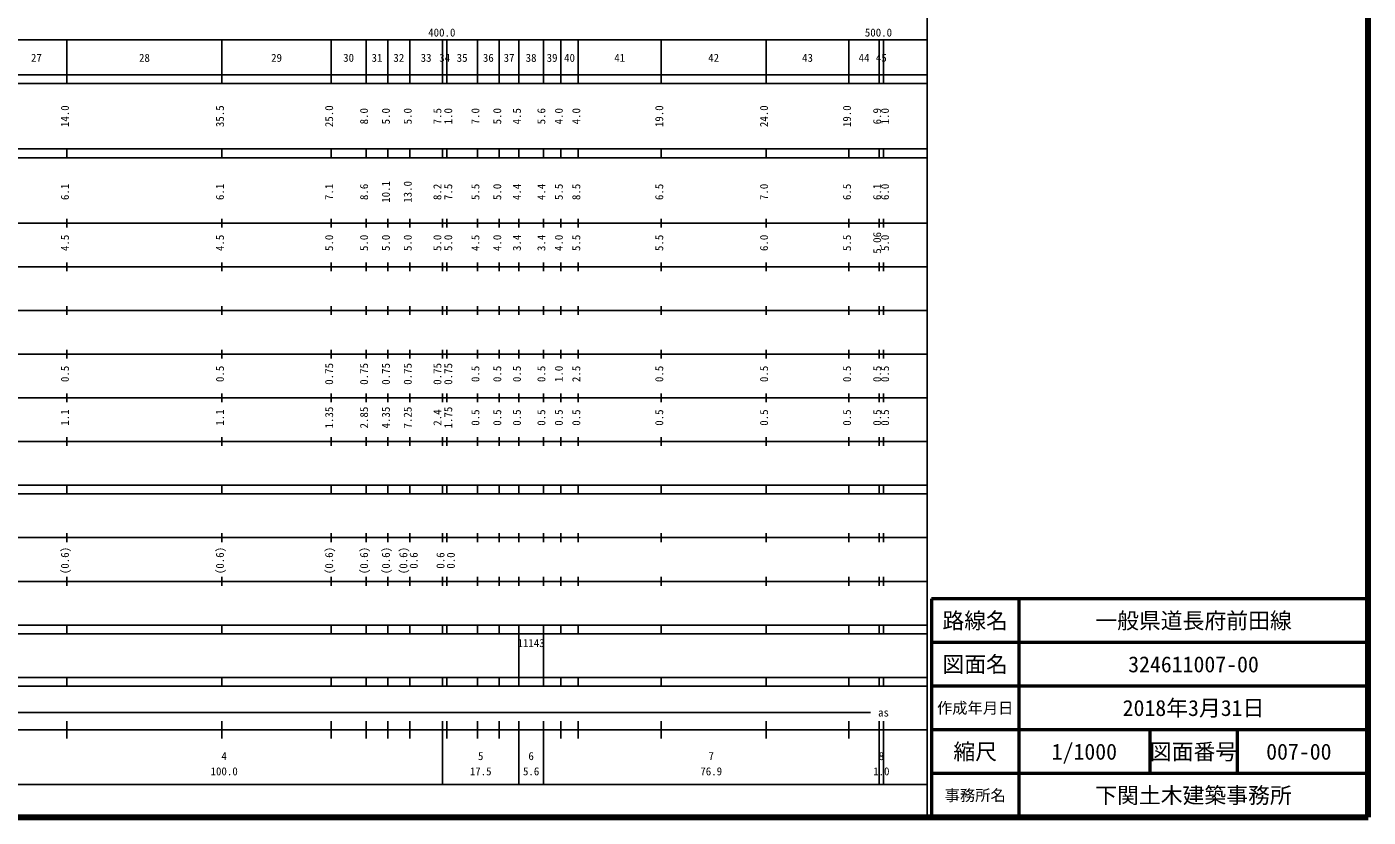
# Model space of a CAD drawing. Units: millimetres on the paper, enlarged 1000 times. Extents: x 40000 to 680000, y 20000 to 380000.
# Drawn here: x 372809 to 680000, y 20000 to 200969 of the extents above; entities that cross this region are included whole.
import ezdxf
from ezdxf.enums import TextEntityAlignment as Align

# ---------------------------------------------------------------- set-up
doc = ezdxf.new("R2010")
doc.units = ezdxf.units.MM
doc.header["$LTSCALE"] = 1000
for name, color, linetype, lineweight in [('M-TTL', 2, 'Continuous', 140), ('M-TTL-BAND', 7, 'Continuous', 25), ('M-TTL-FRAM', 2, 'Continuous', 50), ('M-TTL-LINE', 7, 'Continuous', 50)]:
    doc.layers.add(name, color=color, linetype=linetype, lineweight=lineweight)
doc.layers.add('M-TTL-TXT', color=7, linetype='Continuous')
doc.styles.add('ＭＳ ゴシック', font='')
doc.styles.get('ＭＳ ゴシック').set_extended_font_data('MS Gothic')

msp = doc.modelspace()

# ---------------------------------------------------------------- linework, layer by layer
at = {"layer": 'M-TTL'}
for p, q in [((680000, 20000), (680000, 380000)), ((40000, 20000), (680000, 20000))]:
    msp.add_line(p, q, dxfattribs=at)
at = {"layer": 'M-TTL-BAND'}
for p, q in [((579000, 20000), (579000, 370000)), ((68000, 198000), (579000, 198000)), ((382000, 188000), (382000, 198000)), ((417500, 188000), (417500, 198000)), ((442500, 188000), (442500, 198000)), ((450500, 188000), (450500, 198000)), ((455500, 188000), (455500, 198000)), ((460500, 188000), (460500, 198000)), ((468000, 188000), (468000, 198000)), ((469000, 188000), (469000, 198000)), ((476000, 188000), (476000, 198000)), ((481000, 188000), (481000, 198000)), ((485500, 188000), (485500, 198000)), ((491100, 188000), (491100, 198000)), ((495100, 188000), (495100, 198000)), ((499100, 188000), (499100, 198000)), ((518100, 188000), (518100, 198000)), ((542100, 188000), (542100, 198000)), ((561100, 188000), (561100, 198000)), ((568000, 188000), (568000, 198000)), ((569000, 188000), (569000, 198000)), ((40000, 190000), (579000, 190000)), ((40000, 188000), (579000, 188000)), ((40000, 173000), (579000, 173000)), ((382000, 171000), (382000, 173000)), ((417500, 171000), (417500, 173000)), ((442500, 171000), (442500, 173000)), ((450500, 171000), (450500, 173000)), ((455500, 171000), (455500, 173000)), ((460500, 171000), (460500, 173000)), ((468000, 171000), (468000, 173000)), ((469000, 171000), (469000, 173000)), ((476000, 171000), (476000, 173000)), ((481000, 171000), (481000, 173000)), ((485500, 171000), (485500, 173000)), ((491100, 171000), (491100, 173000)), ((495100, 171000), (495100, 173000)), ((499100, 171000), (499100, 173000)), ((518100, 171000), (518100, 173000)), ((542100, 171000), (542100, 173000)), ((561100, 171000), (561100, 173000)), ((568000, 171000), (568000, 173000)), ((569000, 171000), (569000, 173000)), ((40000, 171000), (579000, 171000)), ((382000, 155000), (382000, 157000)), ((417500, 155000), (417500, 157000)), ((442500, 155000), (442500, 157000)), ((450500, 155000), (450500, 157000)), ((455500, 155000), (455500, 157000)), ((460500, 155000), (460500, 157000)), ((468000, 155000), (468000, 157000)), ((469000, 155000), (469000, 157000)), ((476000, 155000), (476000, 157000)), ((481000, 155000), (481000, 157000)), ((485500, 155000), (485500, 157000)), ((491100, 155000), (491100, 157000)), ((495100, 155000), (495100, 157000)), ((499100, 155000), (499100, 157000)), ((518100, 155000), (518100, 157000)), ((542100, 155000), (542100, 157000)), ((561100, 155000), (561100, 157000)), ((568000, 155000), (568000, 157000)), ((569000, 155000), (569000, 157000)), ((40000, 156000), (579000, 156000)), ((46000, 146000), (579000, 146000)), ((382000, 145000), (382000, 147000)), ((417500, 145000), (417500, 147000)), ((442500, 145000), (442500, 147000)), ((450500, 145000), (450500, 147000)), ((455500, 145000), (455500, 147000)), ((460500, 145000), (460500, 147000)), ((468000, 145000), (468000, 147000)), ((469000, 145000), (469000, 147000)), ((476000, 145000), (476000, 147000)), ((481000, 145000), (481000, 147000)), ((485500, 145000), (485500, 147000)), ((491100, 145000), (491100, 147000)), ((495100, 145000), (495100, 147000)), ((499100, 145000), (499100, 147000)), ((518100, 145000), (518100, 147000)), ((542100, 145000), (542100, 147000)), ((561100, 145000), (561100, 147000)), ((568000, 145000), (568000, 147000)), ((569000, 145000), (569000, 147000)), ((52000, 136000), (579000, 136000)), ((382000, 135000), (382000, 137000)), ((417500, 135000), (417500, 137000)), ((442500, 135000), (442500, 137000)), ((450500, 135000), (450500, 137000)), ((455500, 135000), (455500, 137000)), ((460500, 135000), (460500, 137000)), ((468000, 135000), (468000, 137000)), ((469000, 135000), (469000, 137000)), ((476000, 135000), (476000, 137000)), ((481000, 135000), (481000, 137000)), ((485500, 135000), (485500, 137000)), ((491100, 135000), (491100, 137000)), ((495100, 135000), (495100, 137000)), ((499100, 135000), (499100, 137000)), ((518100, 135000), (518100, 137000)), ((542100, 135000), (542100, 137000)), ((561100, 135000), (561100, 137000)), ((568000, 135000), (568000, 137000)), ((569000, 135000), (569000, 137000)), ((46000, 126000), (579000, 126000)), ((382000, 125000), (382000, 127000)), ((417500, 125000), (417500, 127000)), ((442500, 125000), (442500, 127000)), ((450500, 125000), (450500, 127000)), ((455500, 125000), (455500, 127000)), ((460500, 125000), (460500, 127000)), ((468000, 125000), (468000, 127000)), ((469000, 125000), (469000, 127000)), ((476000, 125000), (476000, 127000)), ((481000, 125000), (481000, 127000)), ((485500, 125000), (485500, 127000)), ((491100, 125000), (491100, 127000)), ((495100, 125000), (495100, 127000)), ((499100, 125000), (499100, 127000)), ((518100, 125000), (518100, 127000)), ((542100, 125000), (542100, 127000)), ((561100, 125000), (561100, 127000)), ((568000, 125000), (568000, 127000)), ((569000, 125000), (569000, 127000)), ((382000, 115000), (382000, 117000)), ((417500, 115000), (417500, 117000)), ((442500, 115000), (442500, 117000)), ((450500, 115000), (450500, 117000)), ((455500, 115000), (455500, 117000)), ((460500, 115000), (460500, 117000)), ((468000, 115000), (468000, 117000)), ((469000, 115000), (469000, 117000)), ((476000, 115000), (476000, 117000)), ((481000, 115000), (481000, 117000)), ((485500, 115000), (485500, 117000)), ((491100, 115000), (491100, 117000)), ((495100, 115000), (495100, 117000)), ((499100, 115000), (499100, 117000)), ((518100, 115000), (518100, 117000)), ((542100, 115000), (542100, 117000)), ((561100, 115000), (561100, 117000)), ((568000, 115000), (568000, 117000)), ((569000, 115000), (569000, 117000)), ((52000, 116000), (579000, 116000)), ((46000, 106000), (579000, 106000)), ((382000, 105000), (382000, 107000)), ((417500, 105000), (417500, 107000)), ((442500, 105000), (442500, 107000)), ((450500, 105000), (450500, 107000)), ((455500, 105000), (455500, 107000)), ((460500, 105000), (460500, 107000)), ((468000, 105000), (468000, 107000)), ((469000, 105000), (469000, 107000)), ((476000, 105000), (476000, 107000)), ((481000, 105000), (481000, 107000)), ((485500, 105000), (485500, 107000)), ((491100, 105000), (491100, 107000)), ((495100, 105000), (495100, 107000)), ((499100, 105000), (499100, 107000)), ((518100, 105000), (518100, 107000)), ((542100, 105000), (542100, 107000)), ((561100, 105000), (561100, 107000)), ((568000, 105000), (568000, 107000)), ((569000, 105000), (569000, 107000)), ((40000, 96000), (579000, 96000)), ((382000, 94000), (382000, 96000)), ((417500, 94000), (417500, 96000)), ((442500, 94000), (442500, 96000)), ((450500, 94000), (450500, 96000)), ((455500, 94000), (455500, 96000)), ((460500, 94000), (460500, 96000)), ((468000, 94000), (468000, 96000)), ((469000, 94000), (469000, 96000)), ((476000, 94000), (476000, 96000)), ((481000, 94000), (481000, 96000)), ((485500, 94000), (485500, 96000)), ((491100, 94000), (491100, 96000)), ((495100, 94000), (495100, 96000)), ((499100, 94000), (499100, 96000)), ((518100, 94000), (518100, 96000)), ((542100, 94000), (542100, 96000)), ((561100, 94000), (561100, 96000)), ((568000, 94000), (568000, 96000)), ((569000, 94000), (569000, 96000)), ((40000, 94000), (579000, 94000)), ((49000, 84000), (579000, 84000)), ((382000, 83000), (382000, 85000)), ((417500, 83000), (417500, 85000)), ((442500, 83000), (442500, 85000)), ((450500, 83000), (450500, 85000)), ((455500, 83000), (455500, 85000)), ((460500, 83000), (460500, 85000)), ((468000, 83000), (468000, 85000)), ((469000, 83000), (469000, 85000)), ((476000, 83000), (476000, 85000)), ((481000, 83000), (481000, 85000)), ((485500, 83000), (485500, 85000)), ((491100, 83000), (491100, 85000)), ((495100, 83000), (495100, 85000)), ((499100, 83000), (499100, 85000)), ((518100, 83000), (518100, 85000)), ((542100, 83000), (542100, 85000)), ((561100, 83000), (561100, 85000)), ((568000, 83000), (568000, 85000)), ((569000, 83000), (569000, 85000)), ((40000, 74000), (579000, 74000)), ((382000, 73000), (382000, 75000)), ((417500, 73000), (417500, 75000)), ((442500, 73000), (442500, 75000)), ((450500, 73000), (450500, 75000)), ((455500, 73000), (455500, 75000)), ((460500, 73000), (460500, 75000)), ((468000, 73000), (468000, 75000)), ((469000, 73000), (469000, 75000)), ((476000, 73000), (476000, 75000)), ((481000, 73000), (481000, 75000)), ((485500, 73000), (485500, 75000)), ((491100, 73000), (491100, 75000)), ((495100, 73000), (495100, 75000)), ((499100, 73000), (499100, 75000)), ((518100, 73000), (518100, 75000)), ((542100, 73000), (542100, 75000)), ((561100, 73000), (561100, 75000)), ((568000, 73000), (568000, 75000)), ((569000, 73000), (569000, 75000)), ((40000, 64000), (579000, 64000)), ((40000, 62000), (579000, 62000)), ((382000, 62000), (382000, 64000)), ((417500, 62000), (417500, 64000)), ((442500, 62000), (442500, 64000)), ((450500, 62000), (450500, 64000)), ((455500, 62000), (455500, 64000)), ((460500, 62000), (460500, 64000)), ((468000, 62000), (468000, 64000)), ((469000, 62000), (469000, 64000)), ((476000, 62000), (476000, 64000)), ((481000, 62000), (481000, 64000)), ((485500, 62000), (485500, 64000)), ((485500, 52000), (485500, 62000)), ((491100, 62000), (491100, 64000)), ((491100, 52000), (491100, 62000)), ((495100, 62000), (495100, 64000)), ((499100, 62000), (499100, 64000)), ((518100, 62000), (518100, 64000)), ((542100, 62000), (542100, 64000)), ((561100, 62000), (561100, 64000)), ((568000, 62000), (568000, 64000)), ((569000, 62000), (569000, 64000)), ((40000, 52000), (579000, 52000)), ((40000, 50000), (579000, 50000)), ((382000, 50000), (382000, 52000)), ((417500, 50000), (417500, 52000)), ((442500, 50000), (442500, 52000)), ((450500, 50000), (450500, 52000)), ((455500, 50000), (455500, 52000)), ((460500, 50000), (460500, 52000)), ((468000, 50000), (468000, 52000)), ((469000, 50000), (469000, 52000)), ((476000, 50000), (476000, 52000)), ((481000, 50000), (481000, 52000)), ((485500, 50000), (485500, 52000)), ((491100, 50000), (491100, 52000)), ((495100, 50000), (495100, 52000)), ((499100, 50000), (499100, 52000)), ((518100, 50000), (518100, 52000)), ((542100, 50000), (542100, 52000)), ((561100, 50000), (561100, 52000)), ((568000, 50000), (568000, 52000)), ((569000, 50000), (569000, 52000)), ((71000, 44000), (566000, 44000)), ((40000, 40000), (579000, 40000)), ((382000, 38000), (382000, 42000)), ((417500, 38000), (417500, 42000)), ((442500, 38000), (442500, 42000)), ((450500, 38000), (450500, 42000)), ((455500, 38000), (455500, 42000)), ((460500, 38000), (460500, 42000)), ((468000, 27500), (468000, 42000)), ((469000, 38000), (469000, 42000)), ((476000, 38000), (476000, 42000)), ((481000, 38000), (481000, 42000)), ((485500, 27500), (485500, 42000)), ((491100, 27500), (491100, 42000)), ((495100, 38000), (495100, 42000)), ((499100, 38000), (499100, 42000)), ((518100, 38000), (518100, 42000)), ((542100, 38000), (542100, 42000)), ((561100, 38000), (561100, 42000)), ((568000, 27500), (568000, 42000)), ((569000, 27500), (569000, 42000)), ((68000, 27500), (579000, 27500))]:
    msp.add_line(p, q, dxfattribs=at)
at = {"layer": 'M-TTL-FRAM'}
for p, q in [((680000, 70000), (580000, 70000)), ((580000, 70000), (580000, 20000))]:
    msp.add_line(p, q, dxfattribs=at)
at = {"layer": 'M-TTL-LINE'}
for p, q in [((600000, 70000), (600000, 20000)), ((680000, 60000), (580000, 60000)), ((680000, 50000), (580000, 50000)), ((680000, 40000), (580000, 40000)), ((630000, 40000), (630000, 30000)), ((650000, 40000), (650000, 30000)), ((680000, 30000), (580000, 30000))]:
    msp.add_line(p, q, dxfattribs=at)

# ---------------------------------------------------------------- texts
at = {"layer": 'M-TTL-BAND', "style": 'ＭＳ ゴシック'}
for s, p in [('400.0', (467844, 198195)), ('500.0', (567844, 198195)), ('27', (375000, 192405)), ('28', (399750, 192405)), ('29', (430000, 192405)), ('30', (446500, 192405)), ('31', (453000, 192405)), ('32', (458000, 192405)), ('33', (464250, 192405)), ('34', (468500, 192405)), ('35', (472500, 192405)), ('36', (478500, 192405)), ('37', (483250, 192405)), ('38', (488300, 192405)), ('39', (493100, 192405)), ('40', (497100, 192405)), ('41', (508600, 192405)), ('42', (530100, 192405)), ('43', (551600, 192405)), ('44', (564550, 192405)), ('45', (568500, 192405)), ('as', (569000, 42500)), ('4', (418000, 32523)), ('5', (476750, 32523)), ('6', (488300, 32523)), ('7', (529550, 32523)), ('8', (568500, 32523)), ('100.0', (418000, 29033)), ('17.5', (476750, 29033)), ('5.6', (488300, 29033)), ('76.9', (529550, 29033)), ('1.0', (568500, 29033))]:
    msp.add_text(s, height=1833, dxfattribs=at).set_placement(p, align=Align.BOTTOM_CENTER)
for s, p in [('14.0', (383000, 180500)), ('35.5', (418500, 180500)), ('25.0', (443500, 180500)), ('8.0', (451500, 180500)), ('5.0', (456500, 180500)), ('5.0', (461500, 180500)), ('7.5', (468292, 180500)), ('1.0', (470777, 180500)), ('7.0', (477000, 180500)), ('5.0', (482000, 180500)), ('4.5', (486500, 180500)), ('5.6', (492100, 180500)), ('4.0', (496100, 180500)), ('4.0', (500100, 180500)), ('19.0', (519100, 180500)), ('24.0', (543100, 180500)), ('19.0', (562100, 180500)), ('6.9', (569000, 180500)), ('1.0', (570812, 180500)), ('6.1', (383000, 163174)), ('6.1', (418500, 163174)), ('7.1', (443500, 163174)), ('8.6', (451500, 163174)), ('10.1', (456500, 163174)), ('13.0', (461500, 163174)), ('8.2', (468292, 163174)), ('7.5', (470777, 163174)), ('5.5', (477000, 163174)), ('5.0', (482000, 163174)), ('4.4', (486500, 163174)), ('4.4', (492100, 163174)), ('5.5', (496100, 163174)), ('8.5', (500100, 163174)), ('6.5', (519100, 163174)), ('7.0', (543100, 163174)), ('6.5', (562100, 163174)), ('6.1', (569000, 163174)), ('6.0', (570812, 163174)), ('5.06', (569000, 151500)), ('4.5', (383000, 151500)), ('4.5', (418500, 151500)), ('5.0', (443500, 151500)), ('5.0', (451500, 151500)), ('5.0', (456500, 151500)), ('5.0', (461500, 151500)), ('5.0', (468292, 151500)), ('5.0', (470777, 151500)), ('4.5', (477000, 151500)), ('4.0', (482000, 151500)), ('3.4', (486500, 151500)), ('3.4', (492100, 151500)), ('4.0', (496100, 151500)), ('5.5', (500100, 151500)), ('5.5', (519100, 151500)), ('6.0', (543100, 151500)), ('5.5', (562100, 151500)), ('5.0', (570812, 151500)), ('0.5', (383000, 121500)), ('0.5', (418500, 121500)), ('0.75', (443500, 121500)), ('0.75', (451500, 121500)), ('0.75', (456500, 121500)), ('0.75', (461500, 121500)), ('0.75', (468292, 121500)), ('0.75', (470777, 121500)), ('0.5', (477000, 121500)), ('0.5', (482000, 121500)), ('0.5', (486500, 121500)), ('0.5', (492100, 121500)), ('1.0', (496100, 121500)), ('2.5', (500100, 121500)), ('0.5', (519100, 121500)), ('0.5', (543100, 121500)), ('0.5', (562100, 121500)), ('0.5', (569000, 121500)), ('0.5', (570812, 121500)), ('1.35', (443500, 111500)), ('2.85', (451500, 111500)), ('4.35', (456500, 111500)), ('7.25', (461500, 111500)), ('1.75', (470777, 111500)), ('1.1', (383000, 111500)), ('1.1', (418500, 111500)), ('2.4', (468292, 111500)), ('0.5', (477000, 111500)), ('0.5', (482000, 111500)), ('0.5', (486500, 111500)), ('0.5', (492100, 111500)), ('0.5', (496100, 111500)), ('0.5', (500100, 111500)), ('0.5', (519100, 111500)), ('0.5', (543100, 111500)), ('0.5', (562100, 111500)), ('0.5', (569000, 111500)), ('0.5', (570812, 111500)), ('(0.6)', (383000, 78764)), ('(0.6)', (418500, 78764)), ('(0.6)', (443500, 78764)), ('(0.6)', (451500, 78764)), ('(0.6)', (456500, 78764)), ('(0.6)', (460500, 78764)), ('0.6', (462870, 78764)), ('0.6', (469000, 78764)), ('0.6', (469000, 78764)), ('0.0', (471370, 78764))]:
    msp.add_text(s, height=1833, rotation=90, dxfattribs=at).set_placement(p, align=Align.BOTTOM_CENTER)
msp.add_text('11143', height=1833, dxfattribs=at).set_placement((485175, 58405), align=Align.BOTTOM_LEFT)
at = {"layer": 'M-TTL-TXT', "style": 'ＭＳ ゴシック'}
for s, height, p in [('路線名', 3666, (590000, 65000)), ('路線名', 3666, (590000, 65000)), ('一般県道長府前田線', 3666, (640000, 65000)), ('図面名', 3666, (590000, 55000)), ('図面名', 3666, (590000, 55000)), ('324611007-00', 3666, (640000, 55000)), ('作成年月日', 2566, (590000, 45000)), ('作成年月日', 2566, (590000, 45000)), ('2018年3月31日', 3666, (640000, 45000)), ('縮尺', 3666, (590000, 35000)), ('縮尺', 3666, (590000, 35000)), ('1/1000', 3666, (615000, 35000)), ('図面番号', 3666, (640000, 35000)), ('図面番号', 3666, (640000, 35000)), ('007-00', 3666, (664125, 35000)), ('事務所名', 2566, (590000, 25000)), ('事務所名', 2566, (590000, 25000)), ('下関土木建築事務所', 3666, (640000, 25000))]:
    msp.add_text(s, height=height, dxfattribs=at).set_placement(p, align=Align.MIDDLE_CENTER)

doc.saveas('drawing.dxf')
